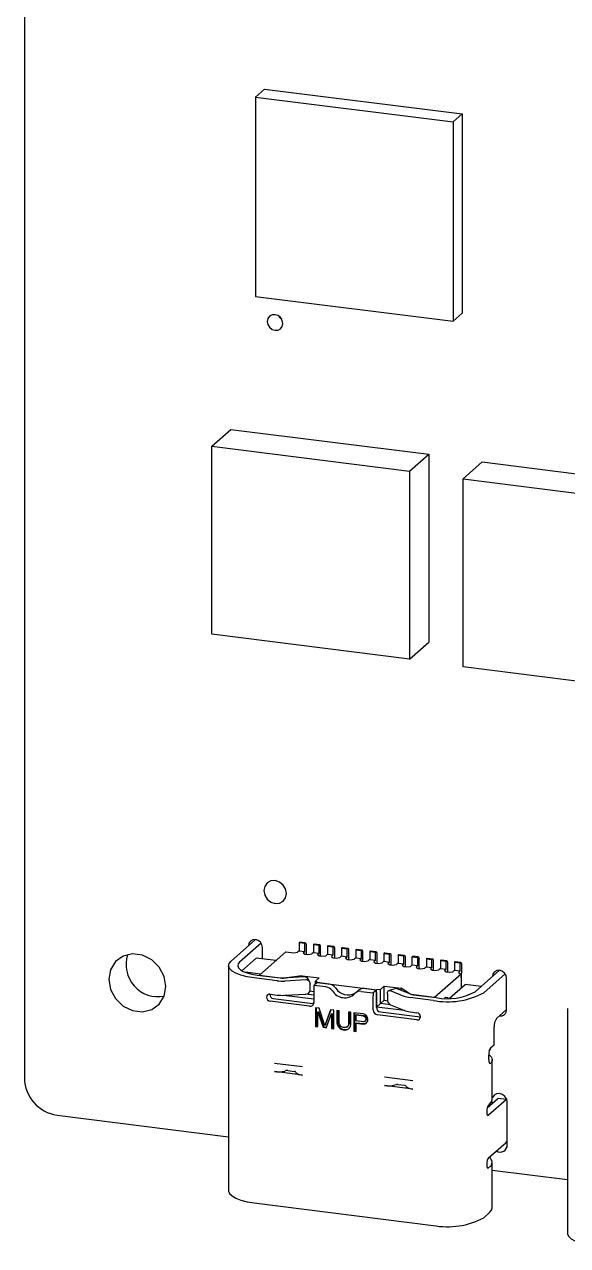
# Model space of a CAD drawing. Header units: millimetres. Extents: x 2 to 1109, y 2 to 430.
# Drawn here: x 412.38 to 430.37, y 233.58 to 274.01 of the extents above; entities that cross this region are included whole.
import ezdxf

# ---------------------------------------------------------------- set-up
doc = ezdxf.new("R2010")
doc.units = ezdxf.units.MM
doc.header["$LTSCALE"] = 0.5
doc.layers.add('几何体', color=7, linetype='Continuous')

msp = doc.modelspace()

# ---------------------------------------------------------------- linework, layer by layer
at = {"layer": '几何体'}
for p, q in [((412.384, 280.512), (412.384, 239.123)), ((420.033, 271.605), (420.333, 271.871)), ((420.333, 271.871), (426.881, 271.046)), ((420.033, 271.605), (426.581, 270.781)), ((420.033, 271.605), (420.033, 265.006)), ((426.581, 270.781), (426.881, 271.046)), ((426.881, 271.046), (426.881, 264.446)), ((426.581, 270.781), (426.581, 264.181)), ((420.033, 265.006), (426.581, 264.181)), ((426.581, 264.181), (426.881, 264.446)), ((418.587, 260.043), (419.224, 260.604)), ((419.224, 260.604), (425.772, 259.779)), ((418.587, 260.043), (425.135, 259.218)), ((418.587, 253.82), (418.587, 260.043)), ((425.135, 259.218), (425.772, 259.779)), ((425.772, 259.779), (425.772, 253.556)), ((425.135, 259.218), (425.135, 252.995)), ((426.91, 258.965), (427.546, 259.526)), ((427.546, 259.526), (434.094, 258.701)), ((426.91, 258.965), (433.458, 258.14)), ((426.91, 252.742), (426.91, 258.965)), ((425.135, 252.995), (418.587, 253.82)), ((425.135, 252.995), (425.772, 253.556)), ((433.458, 251.918), (426.91, 252.742)), ((419.23, 243.001), (420.035, 243.711)), ((420.222, 243.593), (419.511, 242.966)), ((420.269, 243.073), (420.269, 243.446)), ((421.51, 243.63), (421.485, 243.608)), ((421.672, 243.585), (421.485, 243.608)), ((421.485, 243.608), (421.485, 243.344)), ((421.697, 243.607), (421.51, 243.63)), ((421.672, 243.585), (421.697, 243.607)), ((421.672, 243.321), (421.672, 243.585)), ((421.697, 243.607), (421.714, 243.552)), ((421.714, 243.552), (421.714, 243.245)), ((421.977, 243.571), (421.953, 243.55)), ((421.953, 243.55), (422.14, 243.526)), ((421.953, 243.55), (421.953, 243.286)), ((421.977, 243.571), (422.164, 243.548)), ((422.14, 243.526), (422.164, 243.548)), ((422.14, 243.262), (422.14, 243.526)), ((422.164, 243.548), (422.182, 243.493)), ((422.182, 243.493), (422.182, 243.186)), ((422.445, 243.512), (422.42, 243.491)), ((422.42, 243.491), (422.607, 243.467)), ((422.42, 243.491), (422.42, 243.227)), ((422.445, 243.512), (422.632, 243.489)), ((422.607, 243.467), (422.632, 243.489)), ((422.607, 243.203), (422.607, 243.467)), ((422.632, 243.489), (422.65, 243.434)), ((422.65, 243.434), (422.65, 243.127)), ((422.913, 243.454), (422.888, 243.432)), ((422.888, 243.432), (423.075, 243.408)), ((422.888, 243.432), (422.888, 243.168)), ((422.913, 243.454), (423.1, 243.43)), ((423.075, 243.408), (423.1, 243.43)), ((423.075, 243.144), (423.075, 243.408)), ((423.1, 243.43), (423.117, 243.375)), ((423.38, 243.395), (423.356, 243.373)), ((423.38, 243.395), (423.568, 243.371)), ((419.582, 242.68), (420.058, 243.1)), ((420.713, 243.017), (420.058, 243.1)), ((420.164, 242.533), (421.044, 243.309)), ((421.044, 243.309), (421.301, 243.277)), ((421.301, 243.277), (421.43, 243.296)), ((421.485, 243.344), (421.43, 243.296)), ((421.485, 243.344), (421.672, 243.321)), ((421.617, 243.273), (421.672, 243.321)), ((421.617, 243.273), (421.675, 243.23)), ((421.675, 243.23), (421.769, 243.218)), ((421.714, 243.245), (421.714, 243.225)), ((421.769, 243.218), (421.898, 243.237)), ((421.953, 243.286), (421.898, 243.237)), ((421.953, 243.286), (422.14, 243.262)), ((422.085, 243.214), (422.14, 243.262)), ((422.085, 243.214), (422.143, 243.171)), ((422.143, 243.171), (422.237, 243.159)), ((422.182, 243.186), (422.182, 243.166)), ((422.237, 243.159), (422.365, 243.178)), ((422.42, 243.227), (422.365, 243.178)), ((422.42, 243.227), (422.607, 243.203)), ((422.553, 243.155), (422.607, 243.203)), ((422.553, 243.155), (422.611, 243.112)), ((422.611, 243.112), (422.704, 243.1)), ((422.65, 243.127), (422.649, 243.107)), ((422.704, 243.1), (422.833, 243.119)), ((422.888, 243.168), (422.833, 243.119)), ((422.888, 243.168), (423.075, 243.144)), ((423.02, 243.096), (423.075, 243.144)), ((423.02, 243.096), (423.078, 243.053)), ((423.078, 243.053), (423.172, 243.041)), ((423.117, 243.375), (423.117, 243.068)), ((423.117, 243.068), (423.117, 243.048)), ((423.172, 243.041), (423.301, 243.06)), ((423.356, 243.109), (423.301, 243.06)), ((423.356, 243.373), (423.543, 243.349)), ((423.356, 243.373), (423.356, 243.109)), ((423.356, 243.109), (423.543, 243.085)), ((423.488, 243.037), (423.543, 243.085)), ((423.488, 243.037), (423.546, 242.994)), ((423.543, 243.349), (423.568, 243.371)), ((423.543, 243.085), (423.543, 243.349)), ((423.546, 242.994), (423.64, 242.982)), ((423.568, 243.371), (423.585, 243.316)), ((423.585, 243.316), (423.585, 243.01)), ((423.585, 243.01), (423.585, 242.989)), ((423.64, 242.982), (423.769, 243.002)), ((423.823, 243.05), (423.769, 243.002)), ((423.848, 243.336), (423.823, 243.314)), ((423.823, 243.314), (424.01, 243.29)), ((423.823, 243.314), (423.823, 243.05)), ((423.823, 243.05), (424.01, 243.026)), ((423.848, 243.336), (424.035, 243.312)), ((423.956, 242.978), (424.01, 243.026)), ((424.01, 243.29), (424.035, 243.312)), ((424.01, 243.026), (424.01, 243.29)), ((424.035, 243.312), (424.053, 243.257)), ((424.053, 243.257), (424.053, 242.951)), ((424.291, 242.991), (424.236, 242.943)), ((424.316, 243.277), (424.291, 243.255)), ((424.291, 243.255), (424.478, 243.231)), ((424.291, 243.255), (424.291, 242.991)), ((424.291, 242.991), (424.478, 242.967)), ((424.316, 243.277), (424.503, 243.253)), ((424.478, 243.231), (424.503, 243.253)), ((424.478, 242.967), (424.478, 243.231)), ((424.503, 243.253), (424.521, 243.198)), ((424.521, 243.198), (424.521, 242.892)), ((424.784, 243.218), (424.759, 243.196)), ((424.759, 243.196), (424.946, 243.172)), ((424.759, 243.196), (424.759, 242.932)), ((424.784, 243.218), (424.971, 243.194)), ((424.946, 243.172), (424.971, 243.194)), ((424.946, 242.908), (424.946, 243.172)), ((424.971, 243.194), (424.988, 243.139)), ((424.988, 243.139), (424.988, 242.833)), ((425.227, 243.137), (425.251, 243.159)), ((425.227, 243.137), (425.414, 243.114)), ((425.227, 242.873), (425.227, 243.137)), ((425.438, 243.135), (425.251, 243.159)), ((425.414, 243.114), (425.438, 243.135)), ((425.414, 242.85), (425.414, 243.114)), ((425.438, 243.135), (425.456, 243.08)), ((425.456, 242.774), (425.456, 243.08)), ((425.719, 243.1), (425.694, 243.078)), ((425.694, 243.078), (425.881, 243.055)), ((425.694, 243.078), (425.694, 242.814)), ((425.719, 243.1), (425.906, 243.076)), ((425.881, 243.055), (425.906, 243.076)), ((425.881, 242.791), (425.881, 243.055)), ((425.906, 243.076), (425.924, 243.021)), ((425.924, 243.021), (425.924, 242.715)), ((426.187, 243.041), (426.162, 243.019)), ((426.162, 243.019), (426.349, 242.996)), ((426.162, 243.019), (426.162, 242.755)), ((426.187, 243.041), (426.374, 243.017)), ((426.349, 242.996), (426.374, 243.017)), ((426.349, 242.732), (426.349, 242.996)), ((426.374, 243.017), (426.391, 242.962)), ((426.654, 242.982), (426.63, 242.96)), ((426.654, 242.982), (426.841, 242.959)), ((419.146, 242.848), (419.146, 235.4)), ((420.199, 242.564), (419.699, 242.627)), ((423.956, 242.978), (424.014, 242.935)), ((424.014, 242.935), (424.107, 242.923)), ((424.053, 242.951), (424.053, 242.93)), ((424.107, 242.923), (424.236, 242.943)), ((424.423, 242.919), (424.478, 242.967)), ((424.423, 242.919), (424.482, 242.876)), ((424.482, 242.876), (424.575, 242.864)), ((424.521, 242.892), (424.52, 242.871)), ((424.575, 242.864), (424.704, 242.884)), ((424.759, 242.932), (424.704, 242.884)), ((424.759, 242.932), (424.946, 242.908)), ((424.891, 242.86), (424.946, 242.908)), ((424.891, 242.86), (424.949, 242.817)), ((424.949, 242.817), (425.043, 242.805)), ((424.988, 242.833), (424.988, 242.812)), ((425.043, 242.805), (425.172, 242.825)), ((425.227, 242.873), (425.172, 242.825)), ((425.227, 242.873), (425.414, 242.85)), ((425.359, 242.801), (425.414, 242.85)), ((425.359, 242.801), (425.417, 242.758)), ((425.417, 242.758), (425.511, 242.746)), ((425.456, 242.774), (425.456, 242.753)), ((425.511, 242.746), (425.639, 242.766)), ((425.694, 242.814), (425.639, 242.766)), ((425.694, 242.814), (425.881, 242.791)), ((425.827, 242.742), (425.881, 242.791)), ((425.827, 242.742), (425.885, 242.699)), ((425.885, 242.699), (425.978, 242.688)), ((425.924, 242.715), (425.923, 242.694)), ((425.963, 241.802), (426.843, 242.579)), ((425.978, 242.688), (426.107, 242.707)), ((426.162, 242.755), (426.107, 242.707)), ((426.162, 242.755), (426.349, 242.732)), ((426.294, 242.683), (426.349, 242.732)), ((426.294, 242.683), (426.352, 242.64)), ((426.352, 242.64), (426.446, 242.629)), ((426.391, 242.962), (426.391, 242.656)), ((426.391, 242.656), (426.391, 242.635)), ((426.446, 242.629), (426.575, 242.648)), ((426.575, 242.648), (426.63, 242.696)), ((426.63, 242.96), (426.817, 242.937)), ((426.63, 242.96), (426.63, 242.696)), ((426.63, 242.696), (426.817, 242.673)), ((426.817, 242.673), (426.762, 242.624)), ((426.762, 242.624), (426.82, 242.581)), ((426.817, 242.937), (426.841, 242.959)), ((426.817, 242.673), (426.817, 242.937)), ((426.82, 242.581), (426.843, 242.579)), ((426.841, 242.959), (426.859, 242.903)), ((426.843, 242.579), (426.843, 242.107)), ((426.859, 242.903), (426.859, 242.597)), ((427.312, 241.983), (428.117, 242.693)), ((428.304, 242.575), (427.593, 241.948)), ((420.749, 242.347), (419.987, 242.443)), ((420.093, 242.536), (420.855, 242.44)), ((420.164, 242.527), (420.164, 242.533)), ((420.164, 242.533), (420.851, 242.446)), ((421.649, 242.475), (420.958, 242.437)), ((421.698, 242.376), (421.007, 242.338)), ((421.585, 242.514), (421.066, 242.447)), ((421.585, 242.514), (422.147, 242.443)), ((421.585, 242.471), (421.585, 242.514)), ((421.832, 242.301), (421.784, 242.399)), ((421.846, 242.054), (421.846, 242.243)), ((421.97, 242.193), (422.076, 242.287)), ((421.97, 242.193), (421.97, 242.099)), ((422.368, 242.143), (421.97, 242.193)), ((422.147, 242.443), (422.023, 242.334)), ((422.081, 242.291), (422.023, 242.334)), ((422.023, 242.24), (422.023, 242.334)), ((422.474, 242.236), (422.076, 242.287)), ((422.081, 242.291), (422.081, 242.286)), ((422.081, 242.291), (424.046, 242.044)), ((424.174, 242.063), (424.298, 242.172)), ((424.298, 242.172), (424.859, 242.102)), ((424.298, 241.701), (424.298, 242.172)), ((426.466, 241.774), (426.98, 242.228)), ((427.513, 242.161), (426.98, 242.228)), ((428.351, 241.391), (428.351, 242.428)), ((420.509, 241.895), (420.51, 241.905)), ((420.52, 241.904), (420.749, 241.875)), ((421.97, 241.74), (420.972, 241.865)), ((421.007, 241.867), (421.694, 241.904)), ((421.694, 241.904), (421.698, 241.904)), ((421.97, 241.869), (421.694, 241.904)), ((421.839, 242.011), (421.97, 241.994)), ((421.97, 242.099), (421.97, 241.627)), ((423.444, 242.031), (423.338, 241.938)), ((423.536, 241.996), (423.934, 241.945)), ((424.04, 242.039), (423.642, 242.089)), ((424.04, 242.039), (423.934, 241.945)), ((423.934, 241.945), (423.934, 241.851)), ((423.934, 241.38), (423.934, 241.851)), ((424.04, 241.945), (424.04, 242.039)), ((424.04, 241.945), (424.04, 241.473)), ((424.174, 242.063), (424.046, 242.044)), ((424.046, 241.478), (424.046, 242.044)), ((424.174, 241.592), (424.174, 242.063)), ((424.406, 241.92), (424.406, 241.731)), ((424.694, 242.089), (424.462, 242.026)), ((424.501, 242.023), (424.944, 241.842)), ((425.177, 241.905), (424.733, 242.086)), ((425.115, 241.936), (424.859, 242.102)), ((424.859, 242.035), (424.859, 242.102)), ((425.917, 241.696), (425.155, 241.792)), ((425.261, 241.885), (426.023, 241.789)), ((425.276, 241.889), (425.963, 241.802)), ((425.963, 241.797), (425.963, 241.802)), ((426.326, 241.792), (426.299, 241.769)), ((426.419, 241.78), (426.326, 241.792)), ((426.405, 241.768), (426.419, 241.78)), ((426.419, 241.768), (426.419, 241.78)), ((426.466, 241.774), (426.466, 241.769)), ((426.497, 241.77), (426.466, 241.774)), ((421.829, 241.504), (420.52, 241.669)), ((420.626, 241.762), (421.936, 241.597)), ((422.14, 241.436), (422.026, 241.451)), ((422.026, 241.451), (422.026, 240.838)), ((422.044, 241.448), (422.044, 240.853)), ((422.33, 240.865), (422.14, 241.436)), ((422.52, 241.388), (422.33, 240.865)), ((422.531, 241.387), (422.348, 240.88)), ((422.634, 241.374), (422.52, 241.388)), ((422.634, 240.761), (422.634, 241.374)), ((424.046, 241.478), (424.174, 241.592)), ((424.968, 241.362), (424.046, 241.478)), ((424.174, 241.592), (424.298, 241.701)), ((424.504, 241.55), (424.174, 241.592)), ((424.298, 241.701), (424.411, 241.687)), ((424.504, 241.55), (424.501, 241.551)), ((424.504, 241.55), (424.944, 241.371)), ((428.021, 241.099), (428.351, 241.391)), ((430.371, 241.434), (430.371, 233.986)), ((422.102, 241.311), (422.12, 241.326)), ((422.102, 240.828), (422.102, 241.311)), ((422.102, 241.311), (422.279, 240.806)), ((422.12, 241.326), (422.297, 240.821)), ((422.381, 240.793), (422.558, 241.253)), ((422.558, 241.253), (422.576, 241.269)), ((422.558, 241.253), (422.558, 240.771)), ((422.576, 241.269), (422.576, 240.786)), ((422.811, 241.352), (422.735, 241.361)), ((422.735, 241.361), (422.735, 240.957)), ((422.735, 240.957), (422.753, 240.973)), ((422.753, 241.359), (422.753, 240.973)), ((422.753, 240.973), (422.766, 240.906)), ((422.811, 240.947), (422.811, 241.352)), ((423.191, 241.304), (423.115, 241.313)), ((423.115, 241.313), (423.115, 240.909)), ((423.133, 241.311), (423.133, 240.925)), ((423.191, 240.899), (423.191, 241.304)), ((423.597, 241.253), (423.293, 241.291)), ((423.293, 241.291), (423.293, 240.678)), ((423.31, 241.289), (423.31, 240.694)), ((423.369, 241.216), (423.386, 241.232)), ((423.369, 241.021), (423.369, 241.216)), ((423.369, 241.216), (423.609, 241.186)), ((423.609, 240.99), (423.369, 241.021)), ((423.369, 240.942), (423.386, 240.958)), ((423.386, 241.232), (423.627, 241.201)), ((423.386, 240.958), (423.614, 240.929)), ((423.66, 241.232), (423.597, 241.253)), ((423.609, 241.186), (423.627, 241.201)), ((423.609, 241.186), (423.647, 241.168)), ((423.647, 240.998), (423.609, 240.99)), ((423.627, 241.201), (423.665, 241.184)), ((423.647, 241.168), (423.665, 241.184)), ((423.647, 241.168), (423.673, 241.139)), ((423.673, 241.021), (423.647, 240.998)), ((423.647, 240.998), (423.665, 241.014)), ((423.711, 241.186), (423.66, 241.232)), ((423.665, 241.184), (423.69, 241.154)), ((423.69, 241.037), (423.665, 241.014)), ((423.673, 241.139), (423.69, 241.154)), ((423.673, 241.139), (423.685, 241.098)), ((423.685, 241.059), (423.673, 241.021)), ((423.673, 241.021), (423.69, 241.037)), ((423.678, 240.934), (423.718, 240.96)), ((423.685, 241.098), (423.703, 241.114)), ((423.685, 241.098), (423.685, 241.059)), ((423.685, 241.059), (423.703, 241.074)), ((423.69, 241.154), (423.703, 241.114)), ((423.703, 241.074), (423.69, 241.037)), ((423.703, 241.114), (423.703, 241.074)), ((423.749, 241.129), (423.711, 241.186)), ((423.711, 240.951), (423.749, 240.999)), ((423.761, 241.088), (423.749, 241.129)), ((423.749, 240.999), (423.761, 241.036)), ((423.761, 241.036), (423.761, 241.088)), ((425.384, 241.056), (424.074, 241.221)), ((424.181, 241.314), (425.49, 241.149)), ((425.155, 241.32), (425.384, 241.291)), ((425.501, 241.148), (425.49, 241.149)), ((422.026, 240.838), (422.044, 240.853)), ((422.026, 240.838), (422.102, 240.828)), ((422.044, 240.853), (422.102, 240.846)), ((422.279, 240.806), (422.297, 240.821)), ((422.279, 240.806), (422.381, 240.793)), ((422.297, 240.821), (422.387, 240.81)), ((422.33, 240.865), (422.348, 240.88)), ((422.558, 240.771), (422.576, 240.786)), ((422.558, 240.771), (422.634, 240.761)), ((422.576, 240.786), (422.634, 240.779)), ((422.735, 240.957), (422.748, 240.89)), ((422.748, 240.89), (422.766, 240.906)), ((422.748, 240.89), (422.773, 240.835)), ((422.766, 240.906), (422.791, 240.85)), ((422.773, 240.835), (422.791, 240.85)), ((422.773, 240.835), (422.824, 240.776)), ((422.791, 240.85), (422.842, 240.792)), ((422.824, 240.894), (422.811, 240.947)), ((422.849, 240.851), (422.824, 240.894)), ((422.824, 240.776), (422.842, 240.792)), ((422.824, 240.776), (422.875, 240.744)), ((422.842, 240.792), (422.892, 240.759)), ((422.887, 240.82), (422.849, 240.851)), ((422.875, 240.744), (422.892, 240.759)), ((422.875, 240.744), (422.938, 240.723)), ((422.938, 240.801), (422.887, 240.82)), ((422.892, 240.759), (422.956, 240.738)), ((422.989, 240.795), (422.938, 240.801)), ((422.938, 240.723), (422.956, 240.738)), ((422.938, 240.723), (422.989, 240.716)), ((422.956, 240.738), (423.006, 240.732)), ((423.039, 240.801), (422.989, 240.795)), ((422.989, 240.716), (423.006, 240.732)), ((422.989, 240.716), (423.052, 240.721)), ((423.006, 240.732), (423.07, 240.737)), ((423.077, 240.823), (423.039, 240.801)), ((423.052, 240.721), (423.103, 240.741)), ((423.052, 240.721), (423.07, 240.737)), ((423.07, 240.737), (423.12, 240.756)), ((423.103, 240.858), (423.077, 240.823)), ((423.077, 240.823), (423.095, 240.838)), ((423.12, 240.874), (423.095, 240.838)), ((423.115, 240.909), (423.103, 240.858)), ((423.103, 240.858), (423.12, 240.874)), ((423.103, 240.741), (423.153, 240.787)), ((423.115, 240.909), (423.133, 240.925)), ((423.133, 240.925), (423.12, 240.874)), ((423.153, 240.787), (423.179, 240.836)), ((423.179, 240.836), (423.191, 240.899)), ((423.293, 240.678), (423.31, 240.694)), ((423.293, 240.678), (423.369, 240.669)), ((423.31, 240.694), (423.369, 240.686)), ((423.369, 240.669), (423.369, 240.942)), ((423.369, 240.942), (423.597, 240.914)), ((423.597, 240.914), (423.614, 240.929)), ((423.597, 240.914), (423.66, 240.919)), ((423.614, 240.929), (423.678, 240.934)), ((423.66, 240.919), (423.711, 240.951)), ((423.66, 240.919), (423.678, 240.934)), ((427.941, 240.228), (427.941, 240.817)), ((427.833, 240.133), (427.941, 240.228)), ((427.763, 239.74), (427.763, 239.882)), ((427.78, 240.023), (427.843, 240.142)), ((420.662, 239.624), (421.594, 239.506)), ((421.594, 239.223), (420.662, 239.341)), ((421.054, 239.372), (421.003, 239.358)), ((421.102, 239.374), (421.33, 239.346)), ((427.875, 238.41), (427.875, 239.73)), ((421.373, 239.312), (421.362, 239.333)), ((424.31, 239.164), (425.242, 239.047)), ((425.242, 238.764), (424.31, 238.881)), ((424.651, 238.899), (424.702, 238.912)), ((424.751, 238.915), (424.978, 238.886)), ((425.021, 238.852), (425.01, 238.873)), ((427.712, 238.14), (428.054, 238.442)), ((428.335, 238.406), (427.755, 237.895)), ((427.755, 238.225), (427.791, 238.257)), ((427.86, 238.345), (427.86, 238.271)), ((428.353, 238.414), (428.073, 238.449)), ((428.375, 236.91), (428.375, 238.324)), ((413.464, 237.898), (419.146, 237.182)), ((427.755, 236.481), (428.335, 236.992)), ((428.375, 237.075), (428.372, 237.067)), ((427.791, 236.183), (427.755, 236.151)), ((427.875, 234.827), (427.875, 236.336)), ((427.875, 236.082), (430.371, 235.768)), ((419.987, 234.995), (425.917, 234.247)), ((427.791, 234.674), (427.593, 234.5))]:
    msp.add_line(p, q, dxfattribs=at)
at = {"layer": '几何体', "flags": 128}
for points in [[(420.943, 264.109), (420.923, 264.21), (420.867, 264.302), (420.784, 264.368), (420.685, 264.4), (420.587, 264.393), (420.504, 264.347), (420.448, 264.27), (420.428, 264.174), (420.448, 264.072), (420.504, 263.981), (420.587, 263.914), (420.685, 263.882), (420.784, 263.889), (420.867, 263.935), (420.923, 264.012), (420.943, 264.109)], [(420.905, 264.248), (420.857, 264.293), (420.819, 264.346)], [(421.06, 245.238), (421.031, 245.386), (420.95, 245.518), (420.829, 245.615), (420.685, 245.662), (420.542, 245.651), (420.421, 245.585), (420.34, 245.473), (420.311, 245.332), (420.34, 245.184), (420.421, 245.052), (420.542, 244.955), (420.685, 244.908), (420.829, 244.919), (420.95, 244.985), (421.031, 245.097), (421.06, 245.238)], [(420.269, 243.446), (420.251, 243.539), (420.201, 243.621), (420.125, 243.682), (420.035, 243.711), (419.946, 243.705), (419.87, 243.663), (419.819, 243.593), (419.801, 243.505)], [(417.07, 242.158), (417.013, 242.491), (416.849, 242.798), (416.598, 243.042), (416.289, 243.194), (415.961, 243.235), (415.653, 243.161), (415.402, 242.98), (415.237, 242.714), (415.18, 242.396), (415.237, 242.063), (415.402, 241.756), (415.653, 241.512), (415.961, 241.36), (416.289, 241.318), (416.598, 241.393), (416.849, 241.574), (417.013, 241.839), (417.07, 242.158)], [(419.987, 242.443), (419.758, 242.48), (419.556, 242.532), (419.389, 242.596), (419.261, 242.67), (419.18, 242.75), (419.147, 242.835), (419.164, 242.919), (419.23, 243.001)], [(419.511, 242.966), (419.46, 242.903), (419.447, 242.838), (419.472, 242.773), (419.535, 242.711), (419.633, 242.654), (419.762, 242.605), (419.917, 242.565), (420.093, 242.536)], [(428.351, 242.428), (428.333, 242.52), (428.283, 242.603), (428.207, 242.664), (428.117, 242.693), (428.028, 242.686), (427.952, 242.645), (427.901, 242.575), (427.883, 242.487)], [(420.52, 241.904), (420.475, 241.901), (420.437, 241.88), (420.412, 241.845), (420.403, 241.801), (420.412, 241.755), (420.437, 241.713), (420.475, 241.683), (420.52, 241.669)], [(424.406, 241.92), (424.408, 241.947), (424.413, 241.971), (424.422, 241.992), (424.434, 242.009), (424.448, 242.02), (424.465, 242.027), (424.483, 242.027), (424.501, 242.023)], [(421.966, 241.597), (421.963, 241.596), (421.936, 241.597)], [(425.384, 241.056), (425.429, 241.059), (425.467, 241.08), (425.492, 241.115), (425.501, 241.159), (425.492, 241.205), (425.467, 241.246), (425.429, 241.277), (425.384, 241.291)], [(427.763, 239.906), (427.809, 239.867), (427.843, 239.826), (427.865, 239.784), (427.874, 239.741), (427.871, 239.699), (427.856, 239.656), (427.828, 239.615)], [(427.791, 239.615), (427.81, 239.604), (427.828, 239.615)], [(428.375, 238.324), (428.355, 238.425), (428.299, 238.517), (428.216, 238.583), (428.117, 238.615), (428.019, 238.608), (427.935, 238.562), (427.88, 238.485), (427.875, 238.473)], [(427.755, 238.225), (427.732, 238.192), (427.712, 238.139), (427.698, 238.073), (427.693, 238.006), (427.698, 237.947), (427.712, 237.905), (427.732, 237.887), (427.755, 237.895)], [(427.791, 238.257), (427.857, 238.339), (427.875, 238.41)], [(427.755, 236.481), (427.732, 236.448), (427.712, 236.394), (427.698, 236.329), (427.693, 236.262), (427.698, 236.203), (427.712, 236.161), (427.732, 236.143), (427.755, 236.151)], [(419.146, 235.4), (419.147, 235.386), (419.18, 235.302), (419.261, 235.222), (419.389, 235.148), (419.556, 235.084), (419.758, 235.032), (419.987, 234.995)], [(427.791, 234.674), (427.857, 234.756), (427.875, 234.827)], [(430.371, 233.986), (430.372, 233.972), (430.405, 233.888), (430.486, 233.807), (430.614, 233.734), (430.781, 233.67), (430.983, 233.618), (431.212, 233.58)]]:
    msp.add_lwpolyline(points, dxfattribs=at)
at = {"layer": '几何体'}
for centre, radius, start, end in [((416.809, 242.88), 1.06, 161.712, 281.1072), ((426.218, 242.599), 0.641, 347.3062, 359.8056), ((420.926, 243.79), 1.454, 263.0092, 273.1764), ((420.957, 243.309), 0.869, 262.9916, 277.2009), ((420.926, 243.018), 0.582, 263.0092, 273.1764), ((421.66, 242.336), 0.139, 27.1892, 94.3726), ((421.71, 242.24), 0.136, 0.8908, 95.0844), ((422.429, 241.917), 0.323, 38.0689, 81.9838), ((420.646, 241.897), 0.137, 181.0587, 261.7605), ((420.926, 243.319), 1.454, 263.0092, 273.1764), ((421.691, 242.059), 0.155, 272.3749, 358.1901), ((422.323, 241.823), 0.323, 38.0689, 81.9838), ((422.312, 241.81), 0.339, 35.8336, 38.5966), ((422.989, 242.258), 0.473, 211.7217, 313.9168), ((422.418, 241.904), 0.339, 35.8336, 38.5966), ((423.106, 242.375), 0.495, 213.4388, 298.2163), ((423.493, 241.762), 0.234, 135.0264, 138.5663), ((423.5, 241.75), 0.249, 81.7339, 134.2496), ((423.607, 241.842), 0.25, 81.7841, 130.7187), ((424.709, 242.031), 0.0598, 65.8966, 104.5716), ((425.247, 242.642), 0.855, 249.2708, 263.7847), ((425.309, 242.295), 0.408, 241.6112, 265.3088), ((425.298, 242.225), 0.342, 249.2708, 263.7847), ((426.396, 244.21), 2.559, 259.2261, 297.8883), ((426.391, 243.723), 1.969, 259.2261, 297.8883), ((421.848, 241.624), 0.122, 261.3986, 1.4206), ((424.098, 241.383), 0.164, 181.0587, 261.7605), ((424.204, 241.476), 0.164, 181.0587, 261.7605), ((424.605, 241.721), 0.199, 177.0866, 238.5298), ((425.247, 242.171), 0.855, 249.2708, 263.7847), ((428.148, 241.386), 0.203, 261.3986, 1.4206), ((428.383, 240.845), 0.443, 144.9309, 183.5931), ((428.156, 239.907), 0.394, 144.9309, 183.5931), ((420.784, 240.281), 0.948, 262.5911, 283.326), ((421.085, 239.24), 0.135, 82.5911, 103.326), ((421.33, 239.301), 0.0451, 46.0874, 90.2697), ((427.972, 239.721), 0.21, 174.7909, 210.5314), ((413.645, 239.146), 1.261, 181.0587, 261.7605), ((421.592, 239.539), 0.316, 226.0874, 270.2697), ((424.432, 239.821), 0.948, 262.5911, 283.326), ((424.733, 238.78), 0.135, 82.5911, 103.326), ((424.978, 238.841), 0.0451, 46.0874, 90.2697), ((425.241, 239.08), 0.316, 226.0874, 270.2697), ((428.071, 238.425), 0.024, 86.7544, 136.332), ((428.351, 238.393), 0.0212, 63.9053, 139.1145), ((428.212, 237.101), 0.164, 318.5664, 347.9921), ((428.144, 236.909), 0.231, 237.549, 0.0597), ((427.682, 236.337), 0.189, 305.1585, 59.7572), ((426.396, 236.762), 2.559, 259.2261, 297.8883)]:
    msp.add_arc(centre, radius, start, end, dxfattribs=at)

doc.saveas('drawing.dxf')
